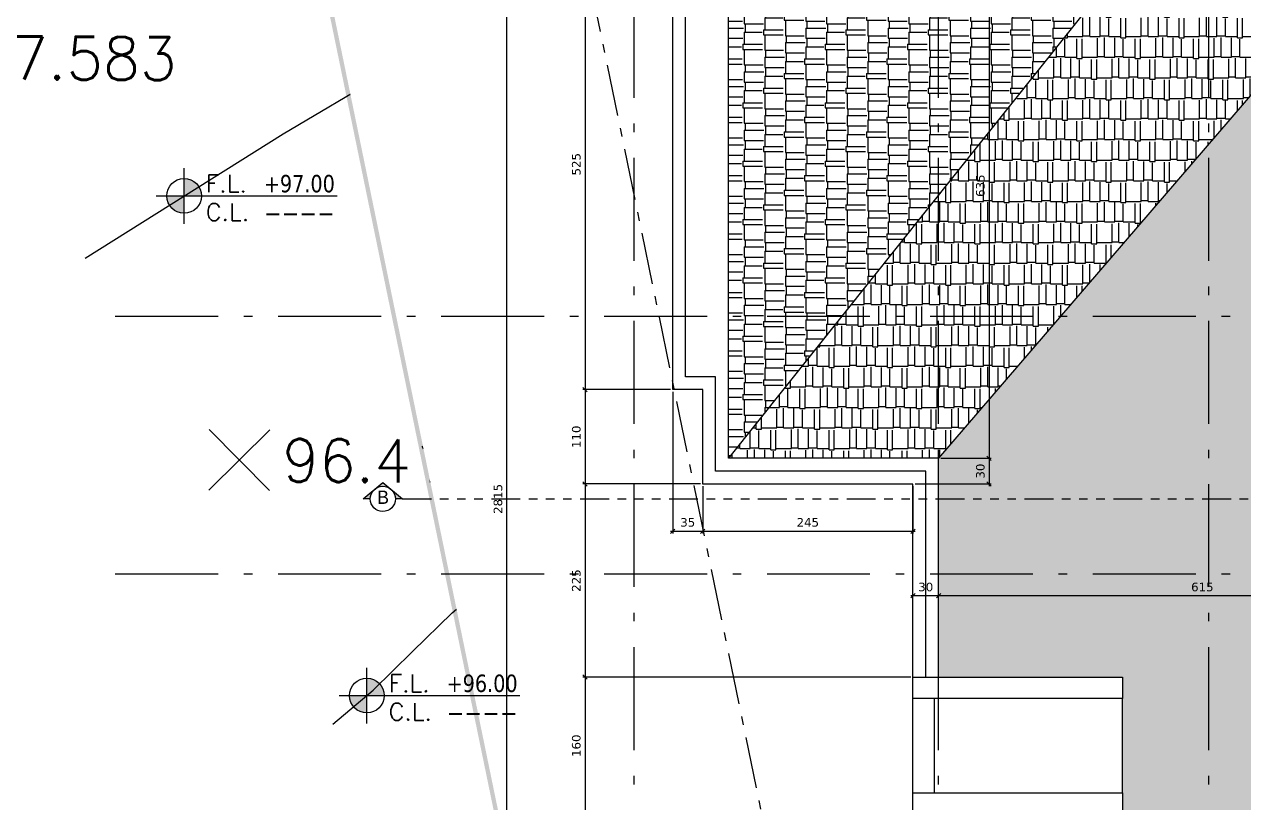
# Model space of a CAD drawing. Header units: inches. Extents: x -48 to 777, y -156 to 510.
# Drawn here: x 87.37 to 101.58, y 138.19 to 147.26 of the extents above; entities that cross this region are included whole.
import ezdxf
from ezdxf.enums import TextEntityAlignment as Align

# ---------------------------------------------------------------- set-up
doc = ezdxf.new("R2010")
doc.units = ezdxf.units.IN
doc.header["$MEASUREMENT"] = 0
doc.set_wipeout_variables(frame=1)
for name, pattern in [('ACAD_ISO06W100', [36, 24, -3, 0, -3, 0, -3, 0, -3]), ('ACAD_ISO10W100', [18, 12, -3, 0, -3]), ('HIDDEN', [0.375, 0.25, -0.125]), ('NUHA', [1.45, 0.75, -0.25, 0.2, -0.25])]:
    doc.linetypes.add(name, pattern=pattern)
doc.layers.get('Defpoints').update_dxf_attribs({"lineweight": 5})
for name, color, linetype, lineweight in [('A-AXIS', 253, 'ACAD_ISO10W100', 5), ('A-AXIS ST', 251, 'ACAD_ISO10W100', 5), ('A-DIM', 9, 'Continuous', 5), ('A-HIDDEN', 254, 'HIDDEN', 5), ('A-LEVELS', 139, 'Continuous', 20), ('A-LIMIT LOT', 235, 'ACAD_ISO10W100', 20), ('A-SIGNS1', 20, 'Continuous', 15), ('A-SIGNS2', 30, 'Continuous', 15), ('D-STONE', 52, 'Continuous', 20), ('D-WOOD', 32, 'Continuous', 20)]:
    doc.layers.add(name, color=color, linetype=linetype, lineweight=lineweight)
doc.layers.add('HH-DARK GREY', color=7, linetype='Continuous', lineweight=5, true_color=0x404040)
doc.layers.add('pts pc', color=7, linetype='Continuous')
doc.styles.add('2mm', font='simplex.shx', dxfattribs={"height": 0.5})
doc.styles.add('ROMAND', font='verdana.ttf')
doc.styles.add('ROMANS', font='romans__.ttf', dxfattribs={"height": 0.14})
doc.styles.add('Stretch', font='GOTHIC.TTF', dxfattribs={"width": 0.75, "height": 0.2})
doc.dimstyles.new('M-1.50', dxfattribs={"dimtxt": 0.1, "dimasz": 0.05, "dimexe": 0.025, "dimexo": 0.025, "dimgap": 0.05, "dimtad": 1, "dimlfac": 100, "dimrnd": 0.5, "dimzin": 9, "dimdsep": 46, "dimtxsty": 'ROMAND', "dimblk": 'OBLIQUE', "dimcen": 1, "dimdle": 0.025, "dimclrd": 256, "dimclre": 256, "dimclrt": 2, "dimadec": 0, "dimazin": 0, "dimtfac": 0.666667, "dimtmove": 2, "dimatfit": 3, "dimfxl": 0.04, "dimtolj": 1, "dimtzin": 5, "dimlwd": -1, "dimlwe": -1, "dimarcsym": 0})

# ---------------------------------------------------------------- blocks, each defined once
blk = doc.blocks.new('ZDGFHGCGFF')
h = blk.add_hatch(color=256)
h.paths.add_polyline_path([(94.0863, 59.8041), (94.1509, 59.726, 0.223535), (94.0863, 59.7564)])
h.paths.add_polyline_path([(94.1509, 59.726), (94.1951, 59.6725), (94.1509, 59.6191, 0.17452), (94.1701, 59.6725, 0.17452)])
h.paths.add_polyline_path([(94.0863, 59.5887, 0.223535), (94.1509, 59.6191), (94.0863, 59.541)])
for p, q in [((94.0863, 59.7564), (94.0863, 59.8041)), ((94.0863, 59.8041), (94.1951, 59.6725)), ((94.1951, 59.6725), (94.0863, 59.541)), ((94.0863, 59.541), (94.0863, 59.5887))]:
    blk.add_line(p, q)
blk.add_circle((94.0863, 59.6725), 0.0839)
blk = doc.blocks.new('ZDGFHGCJHGHFG')
at = {"layer": 'A-SIGNS1', "rotation": 90}
blk.add_blockref('ZDGFHGCGFF', (154.0776, -34.4137), dxfattribs=at)
at = {"layer": 'A-SIGNS2', "linetype": 'ACAD_ISO06W100', "ltscale": 0.01, "style": 'Stretch', "flags": 12}
blk.add_attdef('A', text='', height=0.0883, dxfattribs=at).set_placement((94.4069, 59.6837), align=Align.MIDDLE)
blk = doc.blocks.new('AXIS')
at = {"layer": 'A-AXIS ST', "ltscale": 0.1}
for p, q in [((633.96853, 296.91777), (633.96853, 336.01919)), ((637.51853, 296.91777), (637.51853, 336.01919)), ((640.66853, 296.91777), (640.66853, 336.01919)), ((657.61853, 319.06933), (627.81853, 319.06933)), ((657.61853, 316.06777), (627.81853, 316.06777))]:
    blk.add_line(p, q, dxfattribs=at)
blk = doc.blocks.new('_Oblique')
at = {"color": 0, "linetype": 'ByBlock', "lineweight": -2}
blk.add_line((-0.5, -0.5), (0.5, 0.5), dxfattribs=at)
blk = doc.blocks.new('*D473')
at = {"layer": 'A-DIM', "transparency": 16777216}
for p, q in [((93.905, 148.283), (93.905, 142.982)), ((94.402, 148.258), (93.88, 148.258)), ((94.902, 143.007), (93.88, 143.007))]:
    blk.add_line(p, q, dxfattribs=at)
at = {"layer": 'Defpoints', "color": 0, "transparency": 16777216}
for p in [(94.427, 148.258), (93.905, 143.007), (94.927, 143.007)]:
    blk.add_point(p, dxfattribs=at)
at = {"layer": 'A-DIM', "transparency": 16777216, "xscale": 0.05, "yscale": 0.05, "zscale": 0.05}
for p, rotation in [((93.905, 148.258), 90), ((93.905, 143.007), 270)]:
    blk.add_blockref('_Oblique', p, dxfattribs=dict(at, rotation=rotation))
at = {"layer": 'A-DIM', "color": 2, "transparency": 16777216, "insert": (93.803, 145.633), "char_height": 0.1, "attachment_point": 5, "rotation": 90, "style": 'ROMAND'}
blk.add_mtext('\\A1;525', dxfattribs=at)
blk = doc.blocks.new('*D474')
at = {"layer": 'A-DIM', "transparency": 16777216}
for p, q in [((93.905, 143.032), (93.905, 141.882)), ((94.902, 143.007), (93.88, 143.007)), ((95.252, 141.907), (93.88, 141.907))]:
    blk.add_line(p, q, dxfattribs=at)
at = {"layer": 'Defpoints', "color": 0, "transparency": 16777216}
for p in [(94.927, 143.007), (93.905, 141.907), (95.277, 141.907)]:
    blk.add_point(p, dxfattribs=at)
at = {"layer": 'A-DIM', "transparency": 16777216, "xscale": 0.05, "yscale": 0.05, "zscale": 0.05}
for p, rotation in [((93.905, 143.007), 90), ((93.905, 141.907), 270)]:
    blk.add_blockref('_Oblique', p, dxfattribs=dict(at, rotation=rotation))
at = {"layer": 'A-DIM', "color": 2, "transparency": 16777216, "insert": (93.803, 142.457), "char_height": 0.1, "attachment_point": 5, "rotation": 90, "style": 'ROMAND'}
blk.add_mtext('\\A1;110', dxfattribs=at)
blk = doc.blocks.new('*D475')
at = {"layer": 'A-DIM', "transparency": 16777216}
for p, q in [((95.252, 141.907), (93.88, 141.907)), ((93.905, 141.932), (93.905, 139.632)), ((97.702, 139.657), (93.88, 139.657))]:
    blk.add_line(p, q, dxfattribs=at)
at = {"layer": 'Defpoints', "color": 0, "transparency": 16777216}
for p in [(95.277, 141.907), (93.905, 139.657), (97.727, 139.657)]:
    blk.add_point(p, dxfattribs=at)
at = {"layer": 'A-DIM', "transparency": 16777216, "xscale": 0.05, "yscale": 0.05, "zscale": 0.05}
for p, rotation in [((93.905, 141.907), 90), ((93.905, 139.657), 270)]:
    blk.add_blockref('_Oblique', p, dxfattribs=dict(at, rotation=rotation))
at = {"layer": 'A-DIM', "color": 2, "transparency": 16777216, "insert": (93.803, 140.782), "char_height": 0.1, "attachment_point": 5, "rotation": 90, "style": 'ROMAND'}
blk.add_mtext('\\A1;225', dxfattribs=at)
blk = doc.blocks.new('*D476')
at = {"layer": 'A-DIM', "transparency": 16777216}
for p, q in [((97.702, 139.657), (93.88, 139.657)), ((93.905, 139.682), (93.905, 138.032)), ((97.702, 138.057), (93.88, 138.057))]:
    blk.add_line(p, q, dxfattribs=at)
at = {"layer": 'Defpoints', "color": 0, "transparency": 16777216}
for p in [(97.727, 139.657), (93.905, 138.057), (97.727, 138.057)]:
    blk.add_point(p, dxfattribs=at)
at = {"layer": 'A-DIM', "transparency": 16777216, "xscale": 0.05, "yscale": 0.05, "zscale": 0.05}
for p, rotation in [((93.905, 139.657), 90), ((93.905, 138.057), 270)]:
    blk.add_blockref('_Oblique', p, dxfattribs=dict(at, rotation=rotation))
at = {"layer": 'A-DIM', "color": 2, "transparency": 16777216, "insert": (93.803, 138.857), "char_height": 0.1, "attachment_point": 5, "rotation": 90, "style": 'ROMAND'}
blk.add_mtext('\\A1;160', dxfattribs=at)
blk = doc.blocks.new('*D481')
at = {"layer": 'A-DIM', "transparency": 16777216}
for p, q in [((94.402, 155.808), (92.967, 155.808)), ((92.992, 127.632), (92.992, 155.833)), ((98.202, 127.657), (92.967, 127.657))]:
    blk.add_line(p, q, dxfattribs=at)
at = {"layer": 'Defpoints', "color": 0, "transparency": 16777216}
for p in [(92.992, 155.808), (94.427, 155.808), (98.227, 127.657)]:
    blk.add_point(p, dxfattribs=at)
at = {"layer": 'A-DIM', "transparency": 16777216, "xscale": 0.05, "yscale": 0.05, "zscale": 0.05}
for p, rotation in [((92.992, 155.808), 90), ((92.992, 127.657), 270)]:
    blk.add_blockref('_Oblique', p, dxfattribs=dict(at, rotation=rotation))
at = {"layer": 'A-DIM', "color": 2, "transparency": 16777216, "insert": (92.89, 141.733), "char_height": 0.1, "attachment_point": 5, "rotation": 90, "style": 'ROMAND'}
blk.add_mtext('\\A1;2815', dxfattribs=at)
blk = doc.blocks.new('*D511')
at = {"layer": 'A-DIM', "transparency": 16777216}
for p, q in [((104.202, 140.604), (98.002, 140.604)), ((98.027, 140.095), (98.027, 140.629)), ((104.177, 140.004), (104.177, 140.629))]:
    blk.add_line(p, q, dxfattribs=at)
at = {"layer": 'Defpoints', "color": 0, "transparency": 16777216}
for p in [(98.027, 140.604), (98.027, 140.07), (104.177, 139.979)]:
    blk.add_point(p, dxfattribs=at)
at = {"layer": 'A-DIM', "transparency": 16777216, "xscale": 0.05, "yscale": 0.05, "zscale": 0.05, "rotation": 180}
blk.add_blockref('_Oblique', (98.027, 140.604), dxfattribs=at)
at = {"layer": 'A-DIM', "transparency": 16777216, "xscale": 0.05, "yscale": 0.05, "zscale": 0.05}
blk.add_blockref('_Oblique', (104.177, 140.604), dxfattribs=at)
at = {"layer": 'A-DIM', "color": 2, "transparency": 16777216, "insert": (101.102, 140.706), "char_height": 0.1, "attachment_point": 5, "style": 'ROMAND'}
blk.add_mtext('\\A1;615', dxfattribs=at)
blk = doc.blocks.new('*D512')
at = {"layer": 'A-DIM', "transparency": 16777216}
for p, q in [((98.052, 140.604), (97.702, 140.604)), ((97.727, 140.105), (97.727, 140.629)), ((98.027, 140.095), (98.027, 140.629))]:
    blk.add_line(p, q, dxfattribs=at)
at = {"layer": 'Defpoints', "color": 0, "transparency": 16777216}
for p in [(97.727, 140.604), (97.727, 140.08), (98.027, 140.07)]:
    blk.add_point(p, dxfattribs=at)
at = {"layer": 'A-DIM', "transparency": 16777216, "xscale": 0.05, "yscale": 0.05, "zscale": 0.05, "rotation": 180}
blk.add_blockref('_Oblique', (97.727, 140.604), dxfattribs=at)
at = {"layer": 'A-DIM', "transparency": 16777216, "xscale": 0.05, "yscale": 0.05, "zscale": 0.05}
blk.add_blockref('_Oblique', (98.027, 140.604), dxfattribs=at)
at = {"layer": 'A-DIM', "color": 2, "transparency": 16777216, "insert": (97.877, 140.706), "char_height": 0.1, "attachment_point": 5, "style": 'ROMAND'}
blk.add_mtext('\\A1;30', dxfattribs=at)
blk = doc.blocks.new('*D513')
at = {"layer": 'A-DIM', "transparency": 16777216}
for p, q in [((94.927, 142.982), (94.927, 141.332)), ((95.277, 141.882), (95.277, 141.332)), ((94.902, 141.357), (95.302, 141.357))]:
    blk.add_line(p, q, dxfattribs=at)
at = {"layer": 'Defpoints', "color": 0, "transparency": 16777216}
for p in [(94.927, 143.007), (95.277, 141.907), (95.277, 141.357)]:
    blk.add_point(p, dxfattribs=at)
at = {"layer": 'A-DIM', "transparency": 16777216, "xscale": 0.05, "yscale": 0.05, "zscale": 0.05, "rotation": 180}
blk.add_blockref('_Oblique', (94.927, 141.357), dxfattribs=at)
at = {"layer": 'A-DIM', "transparency": 16777216, "xscale": 0.05, "yscale": 0.05, "zscale": 0.05}
blk.add_blockref('_Oblique', (95.277, 141.357), dxfattribs=at)
at = {"layer": 'A-DIM', "color": 2, "transparency": 16777216, "insert": (95.102, 141.459), "char_height": 0.1, "attachment_point": 5, "style": 'ROMAND'}
blk.add_mtext('\\A1;35', dxfattribs=at)
blk = doc.blocks.new('*D514')
at = {"layer": 'A-DIM', "transparency": 16777216}
for p, q in [((95.277, 141.882), (95.277, 141.332)), ((97.727, 141.882), (97.727, 141.332)), ((95.252, 141.357), (97.752, 141.357))]:
    blk.add_line(p, q, dxfattribs=at)
at = {"layer": 'Defpoints', "color": 0, "transparency": 16777216}
for p in [(95.277, 141.907), (97.727, 141.907), (97.727, 141.357)]:
    blk.add_point(p, dxfattribs=at)
at = {"layer": 'A-DIM', "transparency": 16777216, "xscale": 0.05, "yscale": 0.05, "zscale": 0.05, "rotation": 180}
blk.add_blockref('_Oblique', (95.277, 141.357), dxfattribs=at)
at = {"layer": 'A-DIM', "transparency": 16777216, "xscale": 0.05, "yscale": 0.05, "zscale": 0.05}
blk.add_blockref('_Oblique', (97.727, 141.357), dxfattribs=at)
at = {"layer": 'A-DIM', "color": 2, "transparency": 16777216, "insert": (96.502, 141.459), "char_height": 0.1, "attachment_point": 5, "style": 'ROMAND'}
blk.add_mtext('\\A1;245', dxfattribs=at)
blk = doc.blocks.new('*D521')
at = {"layer": 'A-DIM', "transparency": 16777216}
for p, q in [((95.602, 148.558), (98.641, 148.558)), ((98.616, 148.583), (98.616, 142.182)), ((98.052, 142.207), (98.641, 142.207))]:
    blk.add_line(p, q, dxfattribs=at)
at = {"layer": 'Defpoints', "color": 0, "transparency": 16777216}
for p in [(95.577, 148.558), (98.027, 142.207), (98.616, 142.207)]:
    blk.add_point(p, dxfattribs=at)
at = {"layer": 'A-DIM', "transparency": 16777216, "xscale": 0.05, "yscale": 0.05, "zscale": 0.05}
for p, rotation in [((98.616, 148.558), 90), ((98.616, 142.207), 270)]:
    blk.add_blockref('_Oblique', p, dxfattribs=dict(at, rotation=rotation))
at = {"layer": 'A-DIM', "color": 2, "transparency": 16777216, "insert": (98.514, 145.383), "char_height": 0.1, "attachment_point": 5, "rotation": 90, "style": 'ROMAND'}
blk.add_mtext('\\A1;635', dxfattribs=at)
blk = doc.blocks.new('*D522')
at = {"layer": 'A-DIM', "transparency": 16777216}
for p, q in [((98.052, 142.207), (98.641, 142.207)), ((98.616, 142.232), (98.616, 141.882)), ((97.752, 141.907), (98.641, 141.907))]:
    blk.add_line(p, q, dxfattribs=at)
at = {"layer": 'Defpoints', "color": 0, "transparency": 16777216}
for p in [(98.027, 142.207), (97.727, 141.907), (98.616, 141.907)]:
    blk.add_point(p, dxfattribs=at)
at = {"layer": 'A-DIM', "transparency": 16777216, "xscale": 0.05, "yscale": 0.05, "zscale": 0.05}
for p, rotation in [((98.616, 142.207), 90), ((98.616, 141.907), 270)]:
    blk.add_blockref('_Oblique', p, dxfattribs=dict(at, rotation=rotation))
at = {"layer": 'A-DIM', "color": 2, "transparency": 16777216, "insert": (98.514, 142.057), "char_height": 0.1, "attachment_point": 5, "rotation": 90, "style": 'ROMAND'}
blk.add_mtext('\\A1;30', dxfattribs=at)
blk = doc.blocks.new('GXFHGCGFCD')
at = {"layer": 'A-SIGNS1', "linetype": 'NUHA'}
h = blk.add_hatch(color=256, dxfattribs=at)
h.paths.add_polyline_path([(90.382, 61.33), (90.382, 61.17), (90.542, 61.17, 0.414214)])
h.paths.add_polyline_path([(90.382, 61.17), (90.222, 61.17, 0.414214), (90.382, 61.01)])
at = {"layer": 'A-SIGNS1'}
for p, q in [((90.382, 60.914), (90.382, 61.426)), ((90.126, 61.17), (91.79, 61.17))]:
    blk.add_line(p, q, dxfattribs=at)
blk.add_circle((90.382, 61.17), 0.16, dxfattribs=at)
blk = doc.blocks.new('DGXFHXFGDFD')
at = {"layer": 'A-SIGNS1'}
blk.add_blockref('GXFHGCGFCD', (0, 0), dxfattribs=at)
at = {"layer": 'A-SIGNS2', "linetype": 'NUHA', "style": 'ROMANS'}
for s, p in [('F.L.', (90.583, 61.203)), ('C.L.', (90.583, 60.941))]:
    blk.add_text(s, height=0.16, dxfattribs=at).set_placement(p)
at = {"layer": 'A-SIGNS2', "style": 'ROMANS', "width": 0.910135, "flags": 4}
for tag, p, p2 in [('NIV.FINI', (91.116, 61.203), (91.79, 61.203)), ('NIV.BETON', (91.116, 60.941), (91.79, 60.941))]:
    blk.add_attdef(tag, text='', height=0.16, dxfattribs=at).set_placement(p, p2, align=Align.FIT)
blk = doc.blocks.new('LOT 688  TOPOGRAPHIC PLAN')
at = {"layer": 'A-LEVELS', "linetype": 'Continuous'}
for points in [[(-315996.37243, -27912.56863), (-315994.06274, -27911.11991), (-315992.89106, -27910.43137), (-315991.66476, -27909.84763), (-315991.00958, -27909.60551), (-315990.33388, -27909.42882), (-315989.65288, -27909.35354), (-315988.98183, -27909.41563), (-315988.31614, -27909.56079), (-315987.97166, -27909.58652), (-315987.6217, -27909.573), (-315986.92076, -27909.43586), (-315986.24408, -27909.1647), (-315985.62245, -27908.77482), (-315985.08664, -27908.28156), (-315984.66214, -27907.70748), (-315983.99229, -27907.54002), (-315982.70884, -27907.13172)], [(-315993.48329, -27918.0018), (-315993.01159, -27917.60335), (-315992.55258, -27917.15252), (-315992.09357, -27916.70169), (-315991.62188, -27916.30322), (-315991.12482, -27916.00948), (-315990.86281, -27915.91824), (-315990.58971, -27915.87283), (-315990.3048, -27915.87713), (-315990.01092, -27915.92436), (-315989.41109, -27916.10988), (-315988.22172, -27916.59752), (-315987.639, -27916.76802), (-315987.35147, -27916.80639), (-315987.06683, -27916.80263), (-315986.7853, -27916.74858), (-315986.50938, -27916.63741), (-315986.26012, -27916.47485), (-315986.04446, -27916.27165), (-315985.68411, -27915.78224), (-315985.36788, -27915.2469), (-315985.03521, -27914.74332), (-315984.84378, -27914.52771), (-315984.62729, -27914.34684), (-315984.12665, -27914.07836), (-315983.55729, -27913.90415), (-315982.31565, -27913.69397)]]:
    blk.add_lwpolyline(points, dxfattribs=at)
at = {"layer": 'A-LIMIT LOT', "linetype": 'Continuous', "const_width": 0.1}
blk.add_lwpolyline([(-315996.80172, -27893.57917), (-315985.1164, -27950.2257), (-315970.22923, -27937.16678), (-315964.6636, -27941.43051), (-315964.08799, -27936.87852), (-315969.32038, -27930.53073), (-315969.32038, -27896.23659), (-315996.80172, -27893.57917)], dxfattribs=at)
at = {"layer": 'pts pc', "linetype": 'Continuous'}
for points in [[(-315994.21646, -27914.5707), (-315994.92724, -27915.2739)], [(-315994.22025, -27915.27769), (-315994.92345, -27914.56691)], [(-315990.26611, -27915.26289), (-315990.97689, -27915.96609)], [(-315990.2699, -27915.96988), (-315990.9731, -27915.2591)], [(-315986.215, -27916.93263), (-315986.92578, -27917.63583)], [(-315986.21879, -27917.63962), (-315986.92199, -27916.92884)], [(-315984.58945, -27918.32537), (-315985.29265, -27917.61459)], [(-315984.58566, -27917.61838), (-315985.29644, -27918.32158)]]:
    blk.add_lwpolyline(points, dxfattribs=at)
at = {"layer": 'pts pc', "color": 1, "char_height": 0.5, "attachment_point": 1, "rotation": 359.692852, "style": '2mm'}
for s, insert, width in [('\\Fsimplex.shx;\\W1.0000000000;\\T1.0000000000;\\o\\l97.583', (-315997.65942, -27909.98368), 3.0714286), ('\\Fsimplex.shx;\\W1.0000000000;\\T1.0000000000;\\o\\l96.413', (-315994.07051, -27914.67499), 2.9761905), ('\\Fsimplex.shx;\\W1.0000000000;\\T1.0000000000;\\o\\l96.030', (-315990.12017, -27915.36717), 3.0714286), ('\\Fsimplex.shx;\\W1.0000000000;\\T1.0000000000;\\o\\l95.922', (-315986.06906, -27917.03692), 3.0714286), ('\\Fsimplex.shx;\\W1.0000000000;\\T1.0000000000;\\o\\l95.496', (-315984.43971, -27917.72266), 3.0714286)]:
    blk.add_mtext(s, dxfattribs=dict(at, insert=insert, width=width))
at = {"linetype": 'Continuous'}
blk.add_wipeout([(-315996.80172, -27893.57917), (-315969.32038, -27896.23659), (-315969.32038, -27930.53073), (-315964.08799, -27936.87852), (-315964.6636, -27941.43051), (-315970.22923, -27937.16678), (-315985.1164, -27950.2257)], dxfattribs=at).dxf.layer = 'A-LIMIT LOT'
at = {"layer": 'A-HIDDEN', "linetype": 'ACAD_ISO10W100', "ltscale": 0.05}
blk.add_lwpolyline([(-315992.30527, -27900.52725), (-315983.21966, -27944.57125), (-315970.69258, -27933.58259), (-315972.32038, -27931.60779), (-315972.32038, -27902.3323)], close=True, dxfattribs=at)
at = {"layer": 'A-SIGNS1'}
ref = blk.add_blockref('DGXFHXFGDFD', (-316109.74949, -27989.35903), dxfattribs=dict(at, xscale=1.267200000000003, yscale=1.267200000000003, zscale=1.267200000000003))
ref.add_attrib('NIV.FINI', '+97.00', dxfattribs={"layer": 'A-SIGNS2', "height": 0.202752, "style": 'ROMAND', "width": 0.797031}).set_placement((-315994.28747, -27911.80242), (-315993.4595, -27911.80242), align=Align.FIT)
ref.add_attrib('NIV.BETON', '----', dxfattribs={"layer": 'A-SIGNS2', "height": 0.202752, "style": 'ROMAND', "width": 1.634557}).set_placement((-315994.28747, -27912.13419), (-315993.4595, -27912.13419), align=Align.FIT)
ref = blk.add_blockref('DGXFHXFGDFD', (-316107.61854, -27995.18151), dxfattribs=dict(at, xscale=1.267200000000003, yscale=1.267200000000003, zscale=1.267200000000003))
ref.add_attrib('NIV.FINI', '+96.00', dxfattribs={"layer": 'A-SIGNS2', "height": 0.202752, "style": 'ROMAND', "width": 0.797031}).set_placement((-315992.15652, -27917.62489), (-315991.32855, -27917.62489), align=Align.FIT)
ref.add_attrib('NIV.BETON', '----', dxfattribs={"layer": 'A-SIGNS2', "height": 0.202752, "style": 'ROMAND', "width": 1.634557}).set_placement((-315992.15652, -27917.95666), (-315991.32855, -27917.95666), align=Align.FIT)

msp = doc.modelspace()

# ---------------------------------------------------------------- block references
at = {"layer": 'pts pc'}
msp.add_blockref('LOT 688  TOPOGRAPHIC PLAN', (316084.44716, 28057.10823), dxfattribs=at)

# ---------------------------------------------------------------- next in the draw order: hatches: boundary and pattern name
at = {"layer": 'HH-DARK GREY'}
h = msp.add_hatch(dxfattribs=at)
h.set_pattern_fill('AR-RSHKE', color=256, scale=0.02, angle=270)
h.paths.add_polyline_path([(99.05177, 152.03345), (95.57678, 148.55845), (95.57678, 143.30688), (95.57678, 142.20688), (101.286, 149.35863)])
h = msp.add_hatch(dxfattribs=at)
h.set_pattern_fill('AR-RSHKE', color=256, scale=0.02)
h.paths.add_polyline_path([(104.17659, 149.35863), (101.286, 149.35863), (95.57678, 142.20688), (98.02678, 142.20688)])
h.paths.add_polyline_path([(103.82678, 142.70688), (103.22678, 142.70688), (103.22678, 141.80688), (103.82678, 141.80688)])
h.paths.add_polyline_path([(103.37678, 142.55688), (103.67678, 142.55688), (103.67678, 141.95688), (103.37678, 141.95688)], flags=16)
h = msp.add_hatch(dxfattribs=at)
h.set_pattern_fill('AR-RSHKE', color=256, scale=0.02, angle=270)
h.paths.add_polyline_path([(104.17659, 149.35863), (98.02678, 142.20688), (98.02678, 139.65689), (100.17102, 139.65689), (100.17102, 139.40689), (100.17102, 138.30688), (100.17102, 138.05688), (98.02678, 138.05688), (98.02678, 137.25689), (100.17102, 137.25689), (100.17102, 136.80689), (100.17102, 135.70688), (100.17102, 135.65688), (98.02678, 135.65688), (98.02678, 129.85688), (104.17659, 136.0067)])
h.paths.add_polyline_path([(103.22678, 142.70688), (103.82678, 142.70688), (103.82678, 141.80688), (103.22678, 141.80688)], flags=16)
h.paths.add_polyline_path([(103.37678, 142.55688), (103.67678, 142.55688), (103.67678, 141.95688), (103.37678, 141.95688)], flags=0)
h.paths.add_polyline_path([(103.22678, 138.80688), (103.82678, 138.80688), (103.82678, 137.40688), (103.22678, 137.40688)], flags=16)
h.paths.add_polyline_path([(103.37678, 138.65688), (103.67678, 138.65688), (103.67678, 137.55688), (103.37678, 137.55688)], flags=0)

# ---------------------------------------------------------------- next in the draw order: linework, layer by layer
at = {"layer": 'A-AXIS', "linetype": 'ACAD_ISO06W100', "ltscale": 0.014}
msp.add_line((91.77664, 141.73298), (115.66993, 141.73298), dxfattribs=at)
at = {"layer": 'D-STONE'}
for p, q in [((101.286, 149.35863), (95.57678, 142.20688)), ((104.17659, 149.35863), (98.02678, 142.20688))]:
    msp.add_line(p, q, dxfattribs=at)
for points in [[(97.72678, 139.65689), (97.72678, 141.90688), (95.27678, 141.90688), (95.27678, 143.00688), (94.92678, 143.00688), (94.92677, 148.25845), (94.42678, 148.25845), (94.42678, 150.85845)], [(97.87678, 139.65689), (97.87678, 142.05688), (95.42678, 142.05688), (95.42678, 143.15688), (95.07678, 143.15688), (95.07677, 148.40845), (94.57678, 148.40845), (94.57678, 150.85845)], [(98.02678, 139.65689), (98.02678, 142.20688), (95.57678, 142.20688), (95.57678, 143.30688), (95.57678, 143.30688), (95.57678, 148.55845), (95.17678, 148.55845)], [(97.72678, 138.30688), (100.17102, 138.30688), (100.17102, 139.40689), (97.72678, 139.40689)]]:
    msp.add_lwpolyline(points, dxfattribs=at)
at = {"layer": 'D-WOOD'}
msp.add_lwpolyline([(100.17102, 138.30688), (100.17102, 138.05688), (97.72678, 138.05688), (97.72678, 139.65689), (100.17102, 139.65689), (100.17102, 139.40689), (97.97678, 139.40689), (97.97678, 138.30688)], close=True, dxfattribs=at)

# ---------------------------------------------------------------- next in the draw order: block references
at = {"layer": 'A-DIM'}
msp.add_blockref('AXIS', (-539.49175, -175.21088), dxfattribs=at)
at = {"layer": 'A-SIGNS1'}
ref = msp.add_blockref('ZDGFHGCJHGHFG', (-73.6625, 37.30606), dxfattribs=dict(at, xscale=1.75, yscale=1.75, zscale=1.75))
ref.add_attrib('A', 'B', dxfattribs={"layer": 'A-SIGNS2', "linetype": 'ACAD_ISO06W100', "ltscale": 0.01, "height": 0.15457, "style": 'Stretch'}).set_placement((91.54954, 141.7525), align=Align.MIDDLE)

# ---------------------------------------------------------------- next in the draw order: dimensions: what is measured, and where the dimension line sits
at = {"layer": 'A-DIM'}
for base, p1, p2, picture, middle in [((92.99238, 155.80845), (98.22678, 127.65688), (94.42678, 155.80845), '*D481', (92.8901, 141.73267)), ((98.61632, 142.20688), (95.57678, 148.55845), (98.02678, 142.20688), '*D521', (98.51424, 145.38267)), ((93.90524, 143.00688), (94.42678, 148.25845), (94.92678, 143.00688), '*D473', (93.80316, 145.63267)), ((93.90524, 141.90688), (94.92678, 143.00688), (95.27678, 141.90688), '*D474', (93.8032, 142.45688)), ((98.61632, 141.90688), (98.02678, 142.20688), (97.72678, 141.90688), '*D522', (98.51424, 142.05688)), ((93.90524, 139.65689), (95.27678, 141.90688), (97.72678, 139.65689), '*D475', (93.80316, 140.78189)), ((93.90524, 138.05688), (97.72678, 139.65689), (97.72678, 138.05688), '*D476', (93.8032, 138.85689))]:
    dim = msp.add_linear_dim(base=base, p1=p1, p2=p2, angle=90, dimstyle='M-1.50', dxfattribs=at)
    dim.commit()
    dim.dimension.update_dxf_attribs({"geometry": picture, "text_midpoint": middle})
for base, p1, p2, picture, middle in [((95.27678, 141.35653), (94.92678, 143.00688), (95.27678, 141.90688), '*D513', (95.10178, 141.45862)), ((97.72678, 141.35653), (95.27678, 141.90688), (97.72678, 141.90688), '*D514', (96.50178, 141.45862)), ((97.72678, 140.6042), (98.02678, 140.06966), (97.72678, 140.07981), '*D512', (97.87678, 140.70629)), ((98.02678, 140.6042), (104.17659, 139.97874), (98.02678, 140.06966), '*D511', (101.10169, 140.70618))]:
    dim = msp.add_linear_dim(base=base, p1=p1, p2=p2, dimstyle='M-1.50', dxfattribs=at)
    dim.commit()
    dim.dimension.update_dxf_attribs({"geometry": picture, "text_midpoint": middle})

doc.saveas('drawing.dxf')
